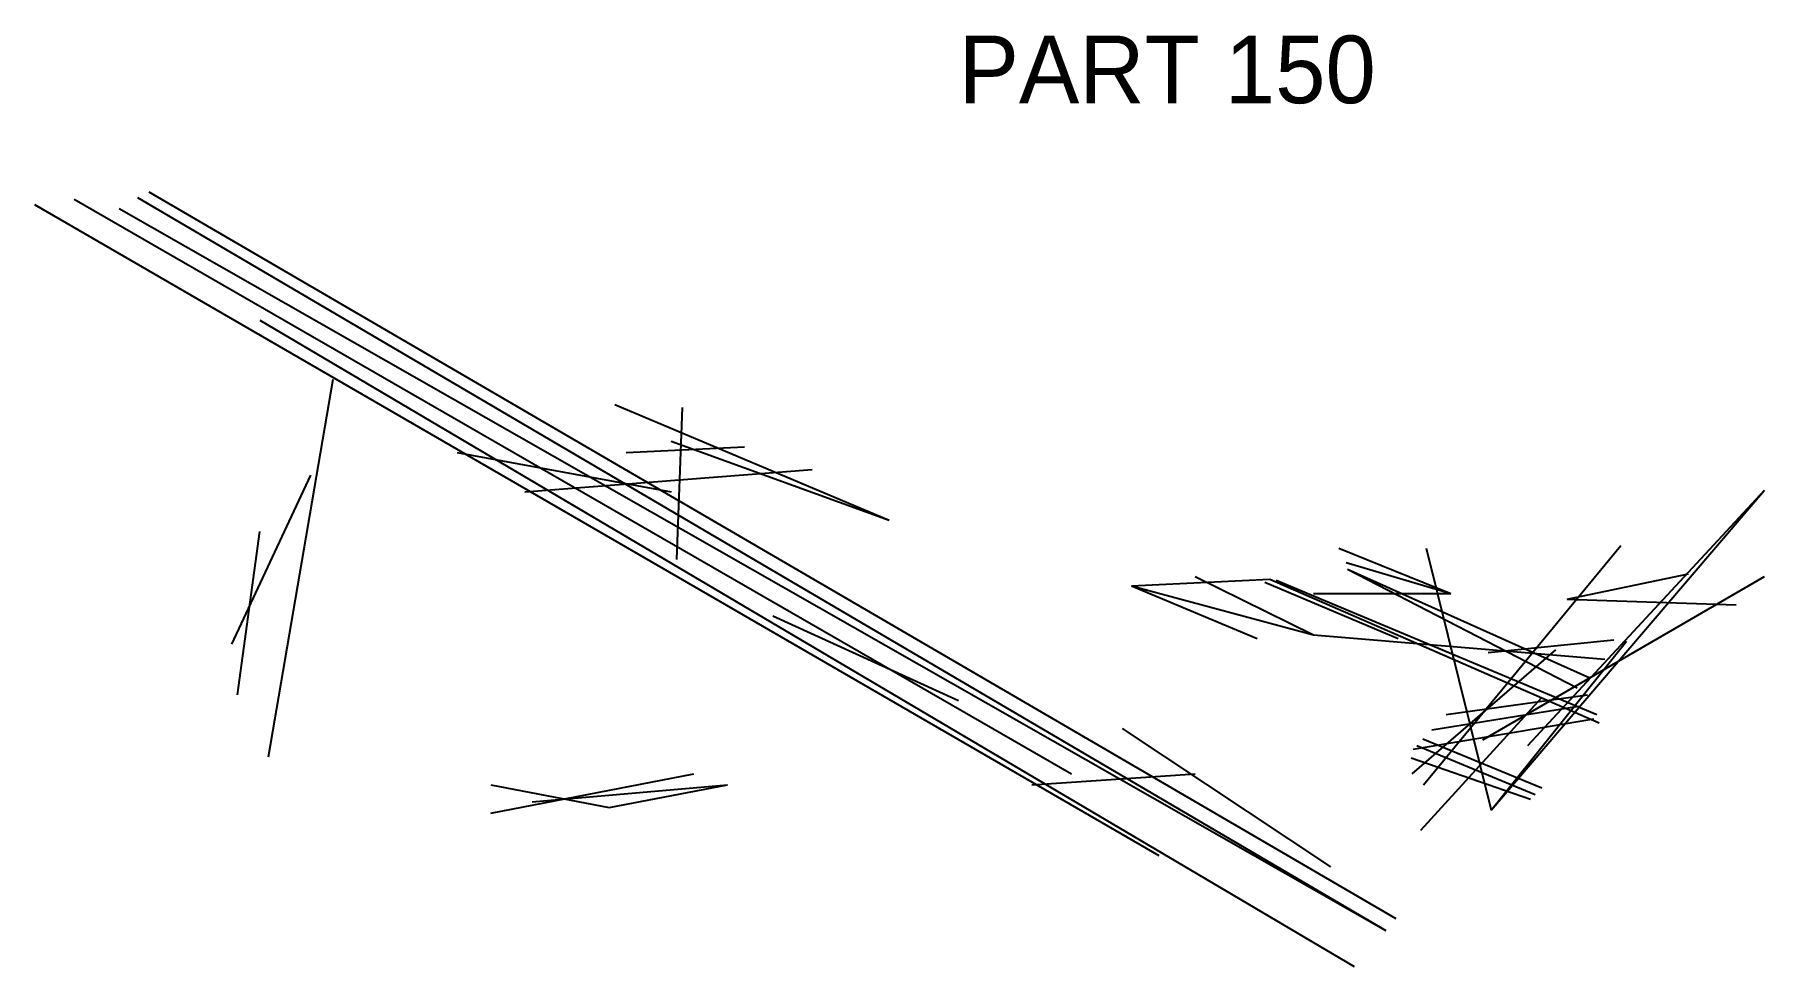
# Model space of a CAD drawing. Header units: millimetres. Extents: x 117 to 424, y 722 to 887.
import ezdxf

# ---------------------------------------------------------------- set-up
doc = ezdxf.new("R2010")
doc.units = ezdxf.units.MM
doc.layers.add('ANNOTATIONS', color=3, linetype='Continuous')
doc.layers.add('GEOMETRY', color=7, linetype='Continuous')

msp = doc.modelspace()

# ---------------------------------------------------------------- linework, layer by layer
at = {"layer": 'GEOMETRY'}
for p, q in [((117, 857), (316.5, 741.5)), ((124, 858), (301, 756)), ((135.25, 858.25), (356.83, 728.17)), ((137.25, 859.25), (358.57, 730.29)), ((132, 856.33), (356.83, 728.17)), ((157, 836.5), (351.2, 721.8)), ((158.5, 759), (170, 826)), ((220, 821.5), (268.67, 801)), ((231, 794), (232, 821)), ((222, 813), (243, 814)), ((230, 815), (268.67, 801)), ((192, 813), (230, 806)), ((152, 779), (166, 809)), ((204, 806), (255, 810)), ((375.5, 749.5), (424, 806.33)), ((382, 761), (424, 806.33)), ((153, 770), (157, 799)), ((348.5, 796), (368.33, 788)), ((363.5, 754), (398.5, 796.5)), ((364, 796), (375.5, 749.5)), ((349.75, 793.5), (368.33, 788)), ((350, 792.33), (390.75, 771.25)), ((350, 792.33), (393, 773)), ((311.67, 789.33), (336.25, 790.5)), ((311.67, 789.33), (344, 780.67)), ((311.67, 789.33), (334, 780)), ((323, 791), (344, 780.67)), ((335.33, 790), (359, 780)), ((336.25, 790.5), (394.67, 765)), ((337.33, 790.33), (394.25, 766.5)), ((374, 762), (424, 791)), ((389, 787), (410.5, 791.5)), ((344, 788), (368.33, 788)), ((389, 787), (419, 786)), ((248, 784), (281, 769)), ((344, 780.67), (395.67, 776.33)), ((361.5, 756), (387, 778)), ((375, 777.5), (397.25, 779.75)), ((375.5, 749.5), (399.5, 779.5)), ((363, 746), (384.5, 769.5)), ((365, 763.8), (391, 768)), ((367.5, 766.5), (392.6, 770)), ((361.67, 760.33), (393.75, 765.75)), ((310, 764), (347, 739.5)), ((363.4, 762.2), (384.5, 753.5)), ((361.33, 758.83), (382.5, 751.5)), ((362.29, 761), (383.33, 752.33)), ((198, 749), (234, 756)), ((294, 754), (323, 756)), ((198, 754), (219, 750)), ((205.33, 751), (240, 754)), ((219, 750), (240, 754))]:
    msp.add_line(p, q, dxfattribs=at)

# ---------------------------------------------------------------- texts
at = {"layer": 'ANNOTATIONS'}
msp.add_text('PART 150', height=12, dxfattribs=at).set_placement((281, 875))

doc.saveas('drawing.dxf')
